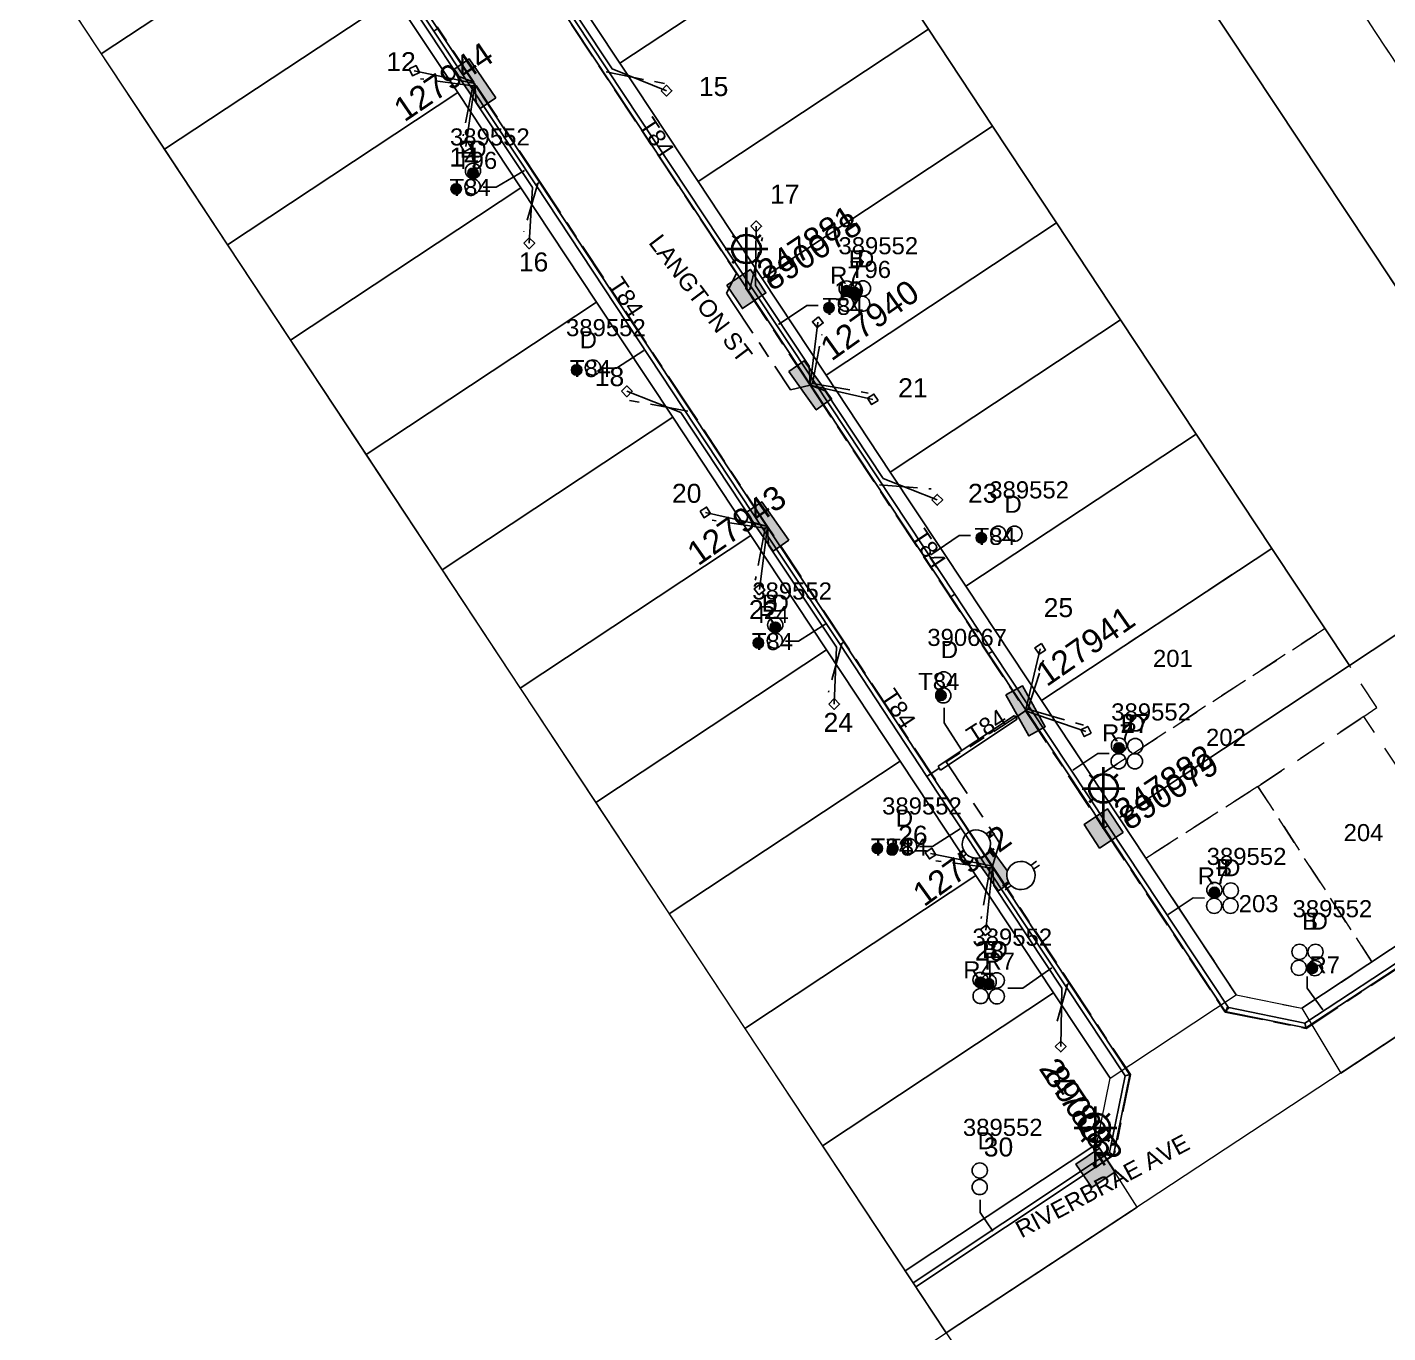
# Model space of a CAD drawing. Header units: metres. Extents: x 302064 to 304096, y 6268242 to 6271990.
# Drawn here: x 303493.3 to 303636.5, y 6271282.4 to 6271420 of the extents above; entities that cross this region are included whole.
import ezdxf
from ezdxf.enums import TextEntityAlignment as Align

# ---------------------------------------------------------------- set-up
doc = ezdxf.new("R2010")
doc.units = ezdxf.units.M
doc.linetypes.add('Cable Exist UG', pattern=[8.2, 4, -1.2, 1.8, -1.2])
doc.linetypes.add('Dash', pattern=[5, 3, -2])
doc.layers.get('0').update_dxf_attribs({"color": 6})
for name, color, linetype in [('_User Miscellaneous12', 7, 'Continuous'), ('_User_LV_Exist', 7, 'Continuous'), ('Duct_SP_EXT', 7, 'Continuous'), ('Equip_LV_EXT', 7, 'Continuous'), ('Equip_SP_SL_EXT', 7, 'Continuous'), ('Mains_LV_EXT', 5, 'Continuous'), ('Mains_LV_SL_EXT', 4, 'Continuous'), ('Services_SP_EXT', 7, 'Continuous'), ('SupportsUG_SP_LV_EXT', 7, 'Continuous'), ('SupportsUG_SP_LV_SL_EXT', 7, 'Continuous'), ('Trench_SP_EXT', 7, 'Continuous')]:
    doc.layers.add(name, color=color, linetype=linetype)
for name, color, linetype, lineweight in [('Cadastre Developer_SP_EXT', 9, 'Continuous', 5), ('Cadastre Land Parcels_SP_EXT', 7, 'Continuous', 5), ('Cadastre Roads_SP_EXT', 9, 'Continuous', 5)]:
    doc.layers.add(name, color=color, linetype=linetype, lineweight=lineweight)
doc.styles.add('COLUMN_LABEL', font='arial.ttf')
doc.styles.add('iecARIAL', font='arial.ttf', dxfattribs={"height": 2})
doc.styles.add('POLE_LABEL', font='arial.ttf')
doc.styles.get("Standard").update_dxf_attribs({"font": 'arial.ttf'})

# ---------------------------------------------------------------- blocks, each defined once
blk = doc.blocks.new('COLUMN_EXT')
blk.add_hatch(color=256).paths.add_polyline_path([(-1.49, 1.48), (-1.49, -1.49), (1.48, -1.49), (1.48, 1.48)])
blk.add_lwpolyline([(-1.49, -1.49), (1.48, -1.49), (1.48, 1.48), (-1.49, 1.48)], close=True)
for tag, height, style, flags, p in [('ASSET_NUM', 2.5, 'COLUMN_LABEL', 8, (2, 2)), ('STRUCTURE_PLANT_NUMBER', 0.2, 'POLE_LABEL', 9, (1.81, 0.03)), ('STREET_CODE', 0.2, 'COLUMN_LABEL', 9, (1.81, -0.2))]:
    blk.add_attdef(tag, text='', height=height, dxfattribs=dict(style=style, flags=flags)).set_placement(p, align=Align.MIDDLE_LEFT)
at = {"flags": 9}
for tag, p in [('COLUMN_TYPE', (1.81, -0.4)), ('OWNED_BY', (1.81, -0.6)), ('STATE', (1.81, -0.8)), ('USAGE', (1.81, -1)), ('LEGEND', (1.81, -1.2)), ('LOCATION', (1.81, -1.4)), ('STREETNAME', (1.81, -1.6)), ('SUBURB', (1.81, -1.8)), ('NOTES', (1.81, -2))]:
    blk.add_attdef(tag, text='', height=0.2, dxfattribs=at).set_placement(p, align=Align.MIDDLE_LEFT)
at = {"flags": 1}
blk.add_attdef('Z', (1.81, -2.35), '', height=0.2, dxfattribs=at)
blk = doc.blocks.new('PILLAR_EXT')
blk.add_hatch(color=256).paths.add_polyline_path([(-2.475, 0.99), (-2.475, -0.99), (2.475, -0.99), (2.475, 0.99)])
blk.add_lwpolyline([(-2.475, -0.99), (2.475, -0.99), (2.475, 0.99), (-2.475, 0.99)], close=True)
at = {"style": 'iecARIAL', "flags": 8}
blk.add_attdef('ASSET_NUM', (1.5, 3.5), '', height=2.5, dxfattribs=at)
for tag, p, flags in [('OWNED_BY', (0, -0.2), 9), ('STATE', (0, -0.4), 9), ('SUPPORT_TYPE', (0, -0.6), 9), ('USAGE', (0, -0.8), 9), ('LEGEND', (0, -1), 9), ('LOCATION', (0, -1.2), 9), ('NOTES', (0, -1.4), 9), ('PARENT', (0, -1.6), 9), ('STREETNAME', (0, -1.8), 9), ('SUBURB', (0, -2), 1)]:
    blk.add_attdef(tag, p, '', height=0.2, dxfattribs=dict(flags=flags))
blk = doc.blocks.new('DUCT_EXT')
blk.add_circle((0, 0.8), 0.8)
at = {"flags": 1}
blk.add_attdef('Z', (0, 0), '', height=0.2, dxfattribs=at)
at = {"flags": 9}
for tag, p in [('DUCT_CODE', (0, 0)), ('XSECT_TYPE', (0, -0.2)), ('STATE', (0, -0.6)), ('FB_REFERENCE', (0, -0.4)), ('NOTES', (0, -0.8))]:
    blk.add_attdef(tag, text='', height=0.2, dxfattribs=at).set_placement(p, align=Align.MIDDLE_LEFT)
blk = doc.blocks.new('SL_LANTERN_EXT')
at = {"lineweight": 40}
for p, q in [((0, 1.97), (0, 6.47)), ((-1.46, 5.68), (-1.06, 5.28)), ((1.46, 5.68), (1.06, 5.28)), ((-2.25, 4.22), (2.25, 4.22)), ((-1.46, 2.76), (-1.06, 3.16)), ((1.46, 2.76), (1.06, 3.16)), ((0, 0), (0, 2.72))]:
    blk.add_line(p, q, dxfattribs=at)
blk.add_circle((0, 4.22), 1.5, dxfattribs=at)
at = {"style": 'iecARIAL', "flags": 8}
blk.add_attdef('ASSET_NUM', (1.5, 1.5), '', height=2.5, dxfattribs=at)
for tag, p, height, flags in [('CONSTRUCTED_VOLTAGE', (0.98, -0.65), 0.2, 9), ('CONTROL_TYPE', (0.98, -0.85), 0.2, 9), ('LANTERN_PURPOSE', (0.98, -1.05), 0.2, 9), ('LANTERN_TYPE', (0.98, -1.25), 0.2, 9), ('NO_PHASES', (0.98, -1.45), 0.2, 9), ('LNUMBER', (2.18, -3.25), 2.5, 8), ('OPERATING_VOLTAGE', (0.98, -1.65), 0.2, 9), ('ORIENTATION', (0.98, -1.85), 0.2, 9), ('OWNED_BY', (0.98, -2.05), 0.2, 9), ('STATE', (0.98, -2.25), 0.2, 9), ('USAGE', (0.98, -2.45), 0.2, 9), ('CEXIST', (0.98, -2.65), 0.2, 9), ('CNEW', (0.98, -2.85), 0.2, 9), ('CNUMBER', (0.98, -3.05), 0.2, 9), ('CREMOVE', (0.98, -3.25), 0.2, 9), ('CREPLACE', (0.98, -3.45), 0.2, 9), ('LKINGHEIGHT', (0.98, -3.65), 0.2, 9), ('LBRACKET', (0.98, -3.85), 0.2, 9), ('LBRACKETVOCAB', (0.98, -4.05), 0.2, 9), ('LCATEGORY', (0.98, -4.25), 0.2, 9), ('LCHARGE1', (0.98, -4.45), 0.2, 9), ('LCHARGE1PERCENT', (0.98, -4.65), 0.2, 9), ('LCHARGE2', (0.98, -4.85), 0.2, 9), ('LCHARGE2PERCENT', (0.98, -5.05), 0.2, 9), ('LCHARGE3', (0.98, -5.25), 0.2, 9), ('LCHARGE3PERCENT', (0.98, -5.45), 0.2, 9), ('LEXIST', (0.98, -5.65), 0.2, 9), ('LLAMP', (0.98, -5.85), 0.2, 9), ('LLAMPVOCAB', (0.98, -6.05), 0.2, 9), ('LMAST', (0.98, -6.25), 0.2, 9), ('LMASTVOCAB', (0.98, -6.45), 0.2, 9), ('LNEW', (0.98, -6.65), 0.2, 9), ('LANTNUMBER', (0.98, -6.85), 0.2, 9), ('LOUTREACH', (0.98, -7.25), 0.2, 9), ('LOUTREACHVOCAB', (0.98, -7.45), 0.2, 9), ('LRATECODE', (0.98, -7.65), 0.2, 9), ('LREMOVE', (0.98, -7.85), 0.2, 9), ('LREPLACE', (0.98, -8.05), 0.2, 9), ('LTYPE', (0.98, -8.25), 0.2, 9), ('LTYPEVOCAB', (0.98, -8.45), 0.2, 9), ('LEGEND', (0.98, -8.65), 0.2, 9), ('STREETNAME', (0.98, -9.25), 0.2, 9), ('SUBURB', (0.98, -9.45), 0.2, 1), ('LOCATION', (0.98, -8.85), 0.2, 9), ('NOTES', (0.98, -9.05), 0.2, 9)]:
    blk.add_attdef(tag, p, '', height=height, dxfattribs=dict(flags=flags))
blk = doc.blocks.new('CCP_EXT')
at = {"flags": 9}
for tag, p in [('LEGEND', (0, -1.4)), ('STATE', (0, -1.8)), ('LIFE_SUPPORT', (0, -1.6)), ('NOTES', (0, -2))]:
    blk.add_attdef(tag, text='', height=0.2, dxfattribs=at).set_placement(p, align=Align.MIDDLE_LEFT)
blk.add_wipeout([(0, 0.57), (0.57, 0), (0, -0.57), (-0.57, 0)])
blk.add_lwpolyline([(-0.57, 0), (0, 0.57), (0.57, 0), (0, -0.57), (-0.57, 0)])
at = {"flags": 1}
blk.add_attdef('Z', (0, 0), '', height=0.2, dxfattribs=at)
at = {"flags": 9}
for tag, p in [('CCP_TYPE', (0, 0)), ('CONSTRUCTED_VOLTAGE', (0, -0.2)), ('OPERATING_VOLTAGE', (0, -0.6)), ('ORIENTATION', (0, -0.8)), ('OWNED_BY', (0, -1)), ('NO_PHASES', (0, -0.4)), ('USAGE', (0, -1.2))]:
    blk.add_attdef(tag, text='', height=0.2, dxfattribs=at).set_placement(p, align=Align.MIDDLE_LEFT)
blk = doc.blocks.new('LV_UG_LINKS_OPEN_EXT')
for p, q in [((-0.25, 1.47), (-0.25, 2.22)), ((0.25, 1.47), (0.25, 2.22)), ((-0.25, -1.47), (-0.25, -2.22)), ((0.25, -1.47), (0.25, -2.22))]:
    blk.add_line(p, q)
at = {"flags": 9}
for tag, p in [('ACTUAL_STATUS', (0, 0)), ('CONSTRUCTED_VOLTAGE', (0, -0.2)), ('OPERATING_VOLTAGE', (0, -0.6)), ('ORIENTATION', (0, -0.8)), ('STATE', (0, -1)), ('SWITCH_TYPE', (0, -1.2)), ('NO_PHASES', (0, -0.4)), ('USAGE', (0, -1.4)), ('NOTES', (0, -1.6))]:
    blk.add_attdef(tag, text='', height=0.2, dxfattribs=at).set_placement(p, align=Align.MIDDLE_LEFT)
at = {"flags": 1}
blk.add_attdef('Z', (0, 0), '', height=0.2, dxfattribs=at)
blk.add_wipeout([(-0.25, 1.47), (-0.43, 1.43), (-0.61, 1.36), (-0.77, 1.28), (-0.93, 1.17), (-1.07, 1.05), (-1.19, 0.9), (-1.29, 0.75), (-1.38, 0.58), (-1.44, 0.4), (-1.48, 0.22), (-1.49, 0.03), (-1.49, -0.16), (-1.45, -0.34), (-1.4, -0.52), (-1.32, -0.69), (-1.23, -0.85), (-1.11, -1), (-0.98, -1.13), (-0.83, -1.24), (-0.66, -1.34), (-0.49, -1.41), (-0.31, -1.46), (-0.13, -1.49), (0.06, -1.49), (0.25, -1.47), (0.43, -1.43), (0.61, -1.36), (0.77, -1.28), (0.93, -1.17), (1.07, -1.05), (1.19, -0.9), (1.29, -0.75), (1.38, -0.58), (1.44, -0.4), (1.48, -0.22), (1.49, -0.03), (1.49, 0.16), (1.45, 0.34), (1.4, 0.52), (1.32, 0.69), (1.23, 0.85), (1.11, 1), (0.98, 1.13), (0.83, 1.24), (0.66, 1.34), (0.49, 1.41), (0.31, 1.46), (0.13, 1.49), (-0.06, 1.49)])
blk.add_lwpolyline([(0, -1.49, 1), (0, 1.49, 1)], format="xyb", close=True)
blk = doc.blocks.new('CABLE_LARGE_EXT')
h = blk.add_hatch(color=256)
edge = h.paths.add_edge_path()
edge.add_arc((0, 0.55), 0.55, 0, 360)
blk.add_circle((0, 0.55), 0.55)
at = {"flags": 1}
blk.add_attdef('Z', (0, 0), '', height=0.2, dxfattribs=at)
at = {"flags": 9}
for tag, p in [('COND_CODE', (0, 0)), ('STATE', (0, -0.4)), ('XSECT_SIZE', (0, -0.6)), ('FB_REFERENCE', (0, -0.2)), ('NOTES', (0, -0.8))]:
    blk.add_attdef(tag, text='', height=0.2, dxfattribs=at).set_placement(p, align=Align.MIDDLE_LEFT)

msp = doc.modelspace()

# ---------------------------------------------------------------- linework, layer by layer
at = {"layer": '_User Miscellaneous12'}
for p, q in [((303536.0803, 6271419.5451), (303526.5013, 6271433.9751)), ((303536.4801, 6271419.8107), (303526.9014, 6271434.2403)), ((303536.0803, 6271419.5451), (303536.2802, 6271419.6779)), ((303539.9829, 6271413.6686), (303536.0803, 6271419.5451)), ((303536.4801, 6271419.8107), (303536.2802, 6271419.6779)), ((303540.3827, 6271413.9342), (303536.4801, 6271419.8107)), ((303540.3827, 6271413.9342), (303540.1828, 6271413.8014)), ((303540.3828, 6271413.934), (303540.1828, 6271413.8014)), ((303539.9828, 6271413.6688), (303540.1828, 6271413.8014)), ((303539.9829, 6271413.6686), (303540.1828, 6271413.8014)), ((303546.8192, 6271403.3592), (303547.0193, 6271403.4916)), ((303547.2195, 6271403.6241), (303547.0193, 6271403.4916)), ((303569.1678, 6271392.2454), (303569.368, 6271392.3779)), ((303569.1678, 6271392.2454), (303569.368, 6271392.3779)), ((303569.5682, 6271392.5103), (303569.368, 6271392.3779)), ((303569.5682, 6271392.5103), (303569.368, 6271392.3779)), ((303575.7466, 6271382.3022), (303575.9468, 6271382.4346)), ((303575.7466, 6271382.3022), (303575.9468, 6271382.4346)), ((303576.1469, 6271382.5671), (303575.9468, 6271382.4346)), ((303576.1469, 6271382.5671), (303575.9468, 6271382.4346)), ((303570.7641, 6271367.0736), (303570.9644, 6271367.2058)), ((303570.7647, 6271367.0727), (303570.9644, 6271367.2058)), ((303571.1642, 6271367.3388), (303570.9644, 6271367.2058)), ((303571.1647, 6271367.338), (303570.9644, 6271367.2058)), ((303590.5245, 6271359.9695), (303590.7247, 6271360.1018)), ((303594.4987, 6271353.9538), (303590.5245, 6271359.9695)), ((303590.9249, 6271360.2342), (303590.7247, 6271360.1018)), ((303594.8992, 6271354.2183), (303590.9249, 6271360.2342)), ((303579.2534, 6271355.1932), (303579.0533, 6271355.0607)), ((303578.8532, 6271354.9282), (303579.0533, 6271355.0607)), ((303594.4987, 6271353.9538), (303594.6989, 6271354.086)), ((303598.4388, 6271347.9896), (303594.4987, 6271353.9538)), ((303594.8992, 6271354.2183), (303594.6989, 6271354.086)), ((303598.4388, 6271347.9896), (303598.639, 6271348.1219)), ((303598.4389, 6271347.9894), (303598.639, 6271348.1219)), ((303598.8391, 6271348.2543), (303598.639, 6271348.1219)), ((303598.8393, 6271348.2542), (303598.639, 6271348.1219)), ((303597.2294, 6271347.4627), (303589.1709, 6271342.1108)), ((303597.495, 6271347.0628), (303589.4364, 6271341.7109)), ((303597.2294, 6271347.4627), (303597.3622, 6271347.2627)), ((303597.495, 6271347.0628), (303597.3622, 6271347.2627)), ((303587.998, 6271341.0352), (303588.1985, 6271341.1672)), ((303587.9983, 6271341.0348), (303588.1985, 6271341.1672)), ((303588.3987, 6271341.2995), (303588.1985, 6271341.1672)), ((303588.399, 6271341.2991), (303588.1985, 6271341.1672)), ((303589.1709, 6271342.1108), (303589.3036, 6271341.9108)), ((303589.4364, 6271341.7109), (303589.3036, 6271341.9108)), ((303606.6452, 6271335.5914), (303606.8453, 6271335.7238)), ((303606.6452, 6271335.5914), (303606.8453, 6271335.7238)), ((303619.3807, 6271316.3536), (303606.6452, 6271335.5914)), ((303607.0455, 6271335.8563), (303606.8453, 6271335.7238)), ((303607.0455, 6271335.8563), (303606.8453, 6271335.7238)), ((303619.781, 6271316.6185), (303607.0455, 6271335.8563)), ((303648.325, 6271328.5861), (303627.8035, 6271315.0669)), ((303648.589, 6271328.1853), (303627.9022, 6271314.5572)), ((303602.5874, 6271318.9904), (303602.7875, 6271319.1229)), ((303602.9876, 6271319.2554), (303602.7875, 6271319.1229)), ((303619.3807, 6271316.3536), (303619.5808, 6271316.4861)), ((303619.5332, 6271316.2508), (303619.5808, 6271316.4861)), ((303619.6284, 6271316.7213), (303619.5808, 6271316.4861)), ((303619.781, 6271316.6185), (303619.5808, 6271316.4861)), ((303627.8035, 6271315.0669), (303619.6284, 6271316.7213)), ((303627.9022, 6271314.5572), (303619.5332, 6271316.2508)), ((303627.8035, 6271315.0669), (303627.8529, 6271314.8121)), ((303627.9022, 6271314.5572), (303627.8529, 6271314.8121)), ((303607.2141, 6271301.4328), (303608.8632, 6271309.5123)), ((303607.6448, 6271301.1429), (303609.3733, 6271309.6113)), ((303608.8632, 6271309.5123), (303609.1182, 6271309.5618)), ((303609.3733, 6271309.6113), (303609.1182, 6271309.5618)), ((303605.4415, 6271300.2531), (303607.2141, 6271301.4328)), ((303605.7075, 6271299.8535), (303607.6448, 6271301.1429)), ((303607.2141, 6271301.4328), (303607.4294, 6271301.2878)), ((303607.6448, 6271301.1429), (303607.4294, 6271301.2878)), ((303586.5623, 6271287.6868), (303605.4415, 6271300.2531)), ((303586.8282, 6271287.2872), (303605.7075, 6271299.8535)), ((303605.4415, 6271300.2531), (303605.5745, 6271300.0533)), ((303605.4415, 6271300.2531), (303605.5745, 6271300.0533)), ((303605.7075, 6271299.8535), (303605.5745, 6271300.0533)), ((303605.7075, 6271299.8535), (303605.5745, 6271300.0533)), ((303586.5623, 6271287.6868), (303586.6952, 6271287.487)), ((303586.8282, 6271287.2872), (303586.6952, 6271287.487))]:
    msp.add_line(p, q, dxfattribs=at)
at = {"layer": 'Cadastre Developer_SP_EXT', "linetype": 'Dash'}
for points in [[(303666.8494, 6271433.1486), (303661.9055, 6271440.6691), (303633.528, 6271422.0143), (303638.4719, 6271414.4938), (303666.8494, 6271433.1486)], [(303622.8437, 6271339.9845), (303634.845, 6271321.5075), (303646.1754, 6271329.0086), (303634.0082, 6271347.3484), (303622.8437, 6271339.9845)], [(303611.0561, 6271332.4233), (303620.5749, 6271318.0327), (303627.4725, 6271316.6267), (303634.845, 6271321.5075), (303622.8437, 6271339.9845), (303611.0561, 6271332.4233)]]:
    msp.add_lwpolyline(points, close=True, dxfattribs=at)
at = {"layer": 'Cadastre Land Parcels_SP_EXT', "linetype": 'Continuous'}
msp.add_lwpolyline([(303654.8675, 6271511.5959), (303597.8397, 6271473.7268), (303565.6504, 6271522.2075), (303567.0587, 6271529.1882), (303553.0422, 6271519.8792), (303654.2706, 6271367.1419)], dxfattribs=at)
for points in [[(303654.2706, 6271367.1419), (303553.0422, 6271519.8792), (303531.4273, 6271505.519), (303540.1553, 6271492.3136), (303556.6342, 6271467.4005), (303564.3845, 6271455.6827), (303571.9504, 6271444.2426), (303579.9161, 6271432.2), (303588.1547, 6271419.7434), (303594.9009, 6271409.5456), (303601.6463, 6271399.3467), (303608.3918, 6271389.1488), (303616.3573, 6271377.1063), (303624.3221, 6271365.0637), (303632.4901, 6271352.7159), (303654.2706, 6271367.1419)], [(303590.013, 6271282.435), (303469.781, 6271464.564), (303385.031, 6271408.289), (303505.398, 6271226.715), (303590.013, 6271282.435)], [(303579.9161, 6271432.2), (303571.9504, 6271444.2426), (303547.7027, 6271428.2024), (303555.6676, 6271416.1608), (303579.9161, 6271432.2)], [(303525.3053, 6271433.1849), (303518.6584, 6271443.2336), (303494.4353, 6271427.2176), (303501.0749, 6271417.1609), (303525.3053, 6271433.1849)], [(303531.9522, 6271423.1352), (303525.3053, 6271433.1849), (303501.0749, 6271417.1609), (303507.7135, 6271407.1041), (303531.9522, 6271423.1352)], [(303588.1547, 6271419.7434), (303579.9161, 6271432.2), (303555.6676, 6271416.1608), (303563.907, 6271403.7033), (303588.1547, 6271419.7434)], [(303538.5989, 6271413.0866), (303531.9522, 6271423.1352), (303507.7135, 6271407.1041), (303514.3531, 6271397.0464), (303538.5989, 6271413.0866)], [(303594.9009, 6271409.5456), (303588.1547, 6271419.7434), (303563.907, 6271403.7033), (303570.6533, 6271393.5044), (303594.9009, 6271409.5456)], [(303545.2458, 6271403.0379), (303538.5989, 6271413.0866), (303514.3531, 6271397.0464), (303520.9918, 6271386.9906), (303545.2458, 6271403.0379)], [(303601.6463, 6271399.3467), (303594.9009, 6271409.5456), (303570.6533, 6271393.5044), (303577.3988, 6271383.3077), (303601.6463, 6271399.3467)], [(303553.2114, 6271390.9964), (303545.2458, 6271403.0379), (303520.9918, 6271386.9906), (303528.9468, 6271374.9399), (303553.2114, 6271390.9964)], [(303608.3918, 6271389.1488), (303601.6463, 6271399.3467), (303577.3988, 6271383.3077), (303584.1442, 6271373.1088), (303608.3918, 6271389.1488)], [(303561.232, 6271378.8704), (303553.2114, 6271390.9964), (303528.9468, 6271374.9399), (303536.9576, 6271362.8048), (303561.232, 6271378.8704)], [(303616.3573, 6271377.1063), (303608.3918, 6271389.1488), (303584.1442, 6271373.1088), (303592.109, 6271361.0672), (303616.3573, 6271377.1063)], [(303569.4714, 6271366.4128), (303561.232, 6271378.8704), (303536.9576, 6271362.8048), (303545.1872, 6271350.338), (303569.4714, 6271366.4128)], [(303624.3221, 6271365.0637), (303616.3573, 6271377.1063), (303592.109, 6271361.0672), (303600.0745, 6271349.0257), (303624.3221, 6271365.0637)], [(303669.3675, 6271344.3623), (303654.2706, 6271367.1419), (303632.4901, 6271352.7159), (303608.2426, 6271336.677), (303620.5749, 6271318.0327), (303627.4725, 6271316.6267), (303669.3675, 6271344.3623)], [(303577.437, 6271354.3703), (303569.4714, 6271366.4128), (303545.1872, 6271350.338), (303553.1423, 6271338.2873), (303577.437, 6271354.3703)], [(303632.4901, 6271352.7159), (303624.3221, 6271365.0637), (303600.0745, 6271349.0257), (303608.2426, 6271336.677), (303632.4901, 6271352.7159)], [(303585.1821, 6271342.6614), (303577.437, 6271354.3703), (303553.1423, 6271338.2873), (303560.8783, 6271326.5693), (303585.1821, 6271342.6614)], [(303593.1572, 6271330.6021), (303585.1821, 6271342.6614), (303560.8783, 6271326.5693), (303568.8437, 6271314.5029), (303593.1572, 6271330.6021)], [(303796.018, 6271153.269), (303673.83, 6271337.629), (303590.013, 6271282.435), (303711.962, 6271097.704), (303796.018, 6271153.269)], [(303601.3252, 6271318.2524), (303593.1572, 6271330.6021), (303568.8437, 6271314.5029), (303577.002, 6271302.1441), (303601.3252, 6271318.2524)], [(303605.8796, 6271302.3447), (303607.2847, 6271309.2418), (303601.3252, 6271318.2524), (303577.002, 6271302.1441), (303585.6974, 6271288.9719), (303605.8796, 6271302.3447)]]:
    msp.add_lwpolyline(points, close=True, dxfattribs=at)
at = {"layer": 'Cadastre Roads_SP_EXT', "linetype": 'Continuous'}
for points in [[(303673.83, 6271337.6293), (303669.3674, 6271344.3624), (303627.4725, 6271316.6267), (303631.5645, 6271309.7976), (303673.83, 6271337.6293)], [(303610.1255, 6271295.6789), (303605.8796, 6271302.3447), (303585.6975, 6271288.9718), (303590.013, 6271282.4348), (303610.1255, 6271295.6789)]]:
    msp.add_lwpolyline(points, close=True, dxfattribs=at)
at = {"layer": 'Duct_SP_EXT'}
for p, q in [((303536.0803, 6271419.5451), (303526.5013, 6271433.9751)), ((303536.4801, 6271419.8107), (303526.9014, 6271434.2403)), ((303536.0803, 6271419.5451), (303536.2802, 6271419.6779)), ((303539.9829, 6271413.6686), (303536.0803, 6271419.5451)), ((303536.4801, 6271419.8107), (303536.2802, 6271419.6779)), ((303540.3827, 6271413.9342), (303536.4801, 6271419.8107)), ((303540.3827, 6271413.9342), (303540.1828, 6271413.8014)), ((303540.3828, 6271413.934), (303540.1828, 6271413.8014)), ((303539.9828, 6271413.6688), (303540.1828, 6271413.8014)), ((303539.9829, 6271413.6686), (303540.1828, 6271413.8014)), ((303546.8192, 6271403.3592), (303547.0193, 6271403.4916)), ((303547.2195, 6271403.6241), (303547.0193, 6271403.4916)), ((303569.1678, 6271392.2454), (303569.368, 6271392.3779)), ((303569.1678, 6271392.2454), (303569.368, 6271392.3779)), ((303569.5682, 6271392.5103), (303569.368, 6271392.3779)), ((303569.5682, 6271392.5103), (303569.368, 6271392.3779)), ((303575.7466, 6271382.3022), (303575.9468, 6271382.4346)), ((303575.7466, 6271382.3022), (303575.9468, 6271382.4346)), ((303576.1469, 6271382.5671), (303575.9468, 6271382.4346)), ((303576.1469, 6271382.5671), (303575.9468, 6271382.4346)), ((303570.7641, 6271367.0736), (303570.9644, 6271367.2058)), ((303570.7647, 6271367.0727), (303570.9644, 6271367.2058)), ((303571.1642, 6271367.3388), (303570.9644, 6271367.2058)), ((303571.1647, 6271367.338), (303570.9644, 6271367.2058)), ((303590.5245, 6271359.9695), (303590.7247, 6271360.1018)), ((303594.4987, 6271353.9538), (303590.5245, 6271359.9695)), ((303590.9249, 6271360.2342), (303590.7247, 6271360.1018)), ((303594.8992, 6271354.2183), (303590.9249, 6271360.2342)), ((303579.2534, 6271355.1932), (303579.0533, 6271355.0607)), ((303578.8532, 6271354.9282), (303579.0533, 6271355.0607)), ((303594.4987, 6271353.9538), (303594.6989, 6271354.086)), ((303598.4388, 6271347.9896), (303594.4987, 6271353.9538)), ((303594.8992, 6271354.2183), (303594.6989, 6271354.086)), ((303598.4388, 6271347.9896), (303598.639, 6271348.1219)), ((303598.4389, 6271347.9894), (303598.639, 6271348.1219)), ((303598.8391, 6271348.2543), (303598.639, 6271348.1219)), ((303598.8393, 6271348.2542), (303598.639, 6271348.1219)), ((303597.2294, 6271347.4627), (303589.1709, 6271342.1108)), ((303597.495, 6271347.0628), (303589.4364, 6271341.7109)), ((303597.2294, 6271347.4627), (303597.3622, 6271347.2627)), ((303597.495, 6271347.0628), (303597.3622, 6271347.2627)), ((303587.998, 6271341.0352), (303588.1985, 6271341.1672)), ((303587.9983, 6271341.0348), (303588.1985, 6271341.1672)), ((303588.3987, 6271341.2995), (303588.1985, 6271341.1672)), ((303588.399, 6271341.2991), (303588.1985, 6271341.1672)), ((303589.1709, 6271342.1108), (303589.3036, 6271341.9108)), ((303589.4364, 6271341.7109), (303589.3036, 6271341.9108)), ((303606.6452, 6271335.5914), (303606.8453, 6271335.7238)), ((303606.6452, 6271335.5914), (303606.8453, 6271335.7238)), ((303619.3807, 6271316.3536), (303606.6452, 6271335.5914)), ((303607.0455, 6271335.8563), (303606.8453, 6271335.7238)), ((303607.0455, 6271335.8563), (303606.8453, 6271335.7238)), ((303619.781, 6271316.6185), (303607.0455, 6271335.8563)), ((303648.325, 6271328.5861), (303627.8035, 6271315.0669)), ((303648.589, 6271328.1853), (303627.9022, 6271314.5572)), ((303602.5874, 6271318.9904), (303602.7875, 6271319.1229)), ((303602.9876, 6271319.2554), (303602.7875, 6271319.1229)), ((303619.3807, 6271316.3536), (303619.5808, 6271316.4861)), ((303619.5332, 6271316.2508), (303619.5808, 6271316.4861)), ((303619.6284, 6271316.7213), (303619.5808, 6271316.4861)), ((303619.781, 6271316.6185), (303619.5808, 6271316.4861)), ((303627.8035, 6271315.0669), (303619.6284, 6271316.7213)), ((303627.9022, 6271314.5572), (303619.5332, 6271316.2508)), ((303627.8035, 6271315.0669), (303627.8529, 6271314.8121)), ((303627.9022, 6271314.5572), (303627.8529, 6271314.8121)), ((303607.2141, 6271301.4328), (303608.8632, 6271309.5123)), ((303607.6448, 6271301.1429), (303609.3733, 6271309.6113)), ((303608.8632, 6271309.5123), (303609.1182, 6271309.5618)), ((303609.3733, 6271309.6113), (303609.1182, 6271309.5618)), ((303605.4415, 6271300.2531), (303607.2141, 6271301.4328)), ((303605.7075, 6271299.8535), (303607.6448, 6271301.1429)), ((303607.2141, 6271301.4328), (303607.4294, 6271301.2878)), ((303607.6448, 6271301.1429), (303607.4294, 6271301.2878)), ((303586.5623, 6271287.6868), (303605.4415, 6271300.2531)), ((303586.8282, 6271287.2872), (303605.7075, 6271299.8535)), ((303605.4415, 6271300.2531), (303605.5745, 6271300.0533)), ((303605.4415, 6271300.2531), (303605.5745, 6271300.0533)), ((303605.7075, 6271299.8535), (303605.5745, 6271300.0533)), ((303605.7075, 6271299.8535), (303605.5745, 6271300.0533)), ((303586.5623, 6271287.6868), (303586.6952, 6271287.487)), ((303586.8282, 6271287.2872), (303586.6952, 6271287.487))]:
    msp.add_line(p, q, dxfattribs=at)
for points in [[(303541.2706, 6271403.1176), (303542.644, 6271403.1152), (303545.6182, 6271404.8623)], [(303576.5389, 6271390.6433), (303575.3472, 6271390.6439), (303572.3746, 6271388.6348)], [(303553.9379, 6271384.0502), (303555.3038, 6271384.0559), (303558.1915, 6271385.9194)], [(303592.5778, 6271366.4117), (303591.3892, 6271366.4088), (303588.4227, 6271364.3909)], [(303573.0935, 6271355.2879), (303574.4649, 6271355.2879), (303577.3731, 6271357.1307)], [(303589.8078, 6271348.2678), (303589.7992, 6271346.6824), (303591.638, 6271343.8392)], [(303607.1823, 6271343.4528), (303605.9889, 6271343.4537), (303603.3718, 6271341.7115)], [(303587.2316, 6271333.6516), (303588.6001, 6271333.6566), (303591.4938, 6271335.5143)], [(303617.2347, 6271328.2317), (303616.0347, 6271328.236), (303613.4073, 6271326.4987)], [(303596.5111, 6271318.7424), (303598.0997, 6271318.7461), (303601.1484, 6271320.8877)], [(303628.0295, 6271319.9623), (303628.0295, 6271318.7444), (303629.6922, 6271316.4512)], [(303593.6021, 6271296.4542), (303593.6036, 6271295.1211), (303594.9256, 6271293.1379)]]:
    msp.add_lwpolyline(points, dxfattribs=at)
at = {"layer": 'Mains_LV_SL_EXT', "linetype": 'Cable Exist UG'}
msp.add_lwpolyline([(303606.5934, 6271335.5587), (303619.3954, 6271316.2185), (303627.9126, 6271314.4934), (303648.5328, 6271328.0769)], dxfattribs=at)
at = {"layer": 'Trench_SP_EXT', "linetype": 'Cable Exist UG'}
for points in [[(303597.3623, 6271347.2628), (303598.639, 6271348.1219)], [(303589.3037, 6271341.9108), (303588.1985, 6271341.1671)], [(303602.7875, 6271319.1229), (303601.5126, 6271314.5644)]]:
    msp.add_lwpolyline(points, dxfattribs=at)

# ---------------------------------------------------------------- block references
at = {"layer": 'Duct_SP_EXT'}
for name, p in [('DUCT_EXT', (303540.2066, 6271404.0286)), ('DUCT_EXT', (303540.1606, 6271402.3866)), ('CABLE_LARGE_EXT', (303540.2066, 6271404.0286)), ('CABLE_LARGE_EXT', (303538.435, 6271402.3781)), ('CABLE_LARGE_EXT', (303579.5455, 6271391.6452)), ('DUCT_EXT', (303580.405, 6271391.4397)), ('CABLE_LARGE_EXT', (303580.405, 6271391.4397)), ('DUCT_EXT', (303581.2652, 6271391.6471)), ('DUCT_EXT', (303579.4752, 6271390.039)), ('DUCT_EXT', (303581.1872, 6271390.0365)), ('CABLE_LARGE_EXT', (303551.1124, 6271383.3041)), ('DUCT_EXT', (303552.8319, 6271383.3166)), ('CABLE_LARGE_EXT', (303593.7241, 6271365.6241)), ('DUCT_EXT', (303595.5126, 6271365.8125)), ('DUCT_EXT', (303597.2238, 6271365.8114)), ('DUCT_EXT', (303572.0305, 6271356.1974)), ('CABLE_LARGE_EXT', (303572.0306, 6271356.1975)), ('CABLE_LARGE_EXT', (303570.2605, 6271354.5472)), ('DUCT_EXT', (303571.9848, 6271354.5559)), ('DUCT_EXT', (303609.9342, 6271343.4454)), ('CABLE_LARGE_EXT', (303608.2165, 6271343.4959)), ('DUCT_EXT', (303608.1842, 6271341.8362)), ('DUCT_EXT', (303609.8962, 6271341.8352)), ('CABLE_LARGE_EXT', (303582.7875, 6271332.9102)), ('CABLE_LARGE_EXT', (303584.4064, 6271332.9015)), ('DUCT_EXT', (303586.1258, 6271332.9132)), ('CABLE_LARGE_EXT', (303618.2689, 6271328.2741)), ('DUCT_EXT', (303619.9945, 6271328.2211)), ('DUCT_EXT', (303618.2438, 6271326.6111)), ('DUCT_EXT', (303619.9578, 6271326.6091)), ('CABLE_LARGE_EXT', (303593.635, 6271318.8032)), ('DUCT_EXT', (303594.5073, 6271318.6043)), ('CABLE_LARGE_EXT', (303594.5073, 6271318.6357)), ('DUCT_EXT', (303595.3525, 6271318.7544)), ('DUCT_EXT', (303593.6542, 6271317.108)), ('DUCT_EXT', (303595.3504, 6271317.0752))]:
    msp.add_blockref(name, p, dxfattribs=at)
for name, p, rotation in [('DUCT_EXT', (303579.5455, 6271391.6452), 359.9225125474493), ('DUCT_EXT', (303588.9676, 6271351.2685), 269.9495189925875), ('DUCT_EXT', (303588.9263, 6271349.5778), 269.9495189925875), ('CABLE_LARGE_EXT', (303588.9263, 6271349.5778), 269.9999999999998), ('DUCT_EXT', (303608.2164, 6271343.4959), 359.9225125474493), ('DUCT_EXT', (303618.2689, 6271328.2741), 359.9225125474493), ('DUCT_EXT', (303626.4267, 6271322.5837), 269.0534407677952), ('DUCT_EXT', (303628.1155, 6271322.5739), 268.9759533157397), ('DUCT_EXT', (303626.3626, 6271320.8878), 269.0534407677952), ('DUCT_EXT', (303628.0347, 6271320.8583), 269.0534407677952), ('CABLE_LARGE_EXT', (303628.0348, 6271320.8583), 269.0534407677952), ('DUCT_EXT', (303593.635, 6271318.8031), 359.9225125474493), ('DUCT_EXT', (303592.7606, 6271299.5253), 270.5708734864772), ('DUCT_EXT', (303592.7544, 6271297.7801), 270.5708734864772)]:
    msp.add_blockref(name, p, dxfattribs=dict(at, rotation=rotation))
at = {"layer": 'Equip_SP_SL_EXT'}
ref = msp.add_blockref('SL_LANTERN_EXT', (303568.9999, 6271392.3827), dxfattribs=at)
ref.add_attrib('ASSET_NUM', '247881', dxfattribs={"layer": '0', "height": 2.5, "rotation": 33.620894, "style": 'iecARIAL'}).set_placement((303570.4999, 6271393.8827), align=Align.MIDDLE_LEFT)
ref = msp.add_blockref('SL_LANTERN_EXT', (303606.5933, 6271335.5587), dxfattribs=at)
ref.add_attrib('ASSET_NUM', '247882', dxfattribs={"layer": '0', "height": 2.5, "rotation": 33.628808, "style": 'iecARIAL'}).set_placement((303608.0933, 6271337.0587), align=Align.MIDDLE_LEFT)
ref = msp.add_blockref('SL_LANTERN_EXT', (303605.7537, 6271299.8147), dxfattribs=at)
ref.add_attrib('ASSET_NUM', '247885', dxfattribs={"layer": '0', "height": 2.5, "rotation": 303.94851, "style": 'iecARIAL'}).set_placement((303607.2537, 6271301.3147), align=Align.MIDDLE_RIGHT)
at = {"layer": 'SupportsUG_SP_LV_EXT'}
ref = msp.add_blockref('PILLAR_EXT', (303540.3994, 6271414.0174), dxfattribs=dict(at, rotation=124.336761824905))
ref.add_attrib('ASSET_NUM', '127944', dxfattribs={"layer": '0', "height": 2.5, "rotation": 34.336762, "style": 'iecARIAL'}).set_placement((303541.8994, 6271417.5174), align=Align.MIDDLE_RIGHT)
ref = msp.add_blockref('PILLAR_EXT', (303575.7158, 6271382.2398), dxfattribs=dict(at, rotation=305.5026768526401))
ref.add_attrib('ASSET_NUM', '127940', dxfattribs={"layer": '0', "height": 2.5, "rotation": 35.502677, "style": 'iecARIAL'}).set_placement((303577.2158, 6271385.7398), align=Align.MIDDLE_LEFT)
ref = msp.add_blockref('PILLAR_EXT', (303571.2151, 6271367.3724), dxfattribs=dict(at, rotation=125.0958171985454))
ref.add_attrib('ASSET_NUM', '127943', dxfattribs={"layer": '0', "height": 2.5, "rotation": 35.095817, "style": 'iecARIAL'}).set_placement((303572.7151, 6271370.8724), align=Align.MIDDLE_RIGHT)
ref = msp.add_blockref('PILLAR_EXT', (303598.3938, 6271347.9477), dxfattribs=dict(at, rotation=299.0985999475552))
ref.add_attrib('ASSET_NUM', '127941', dxfattribs={"layer": '0', "height": 2.5, "rotation": 34.958572, "style": 'iecARIAL'}).set_placement((303599.8938, 6271351.4477), align=Align.MIDDLE_LEFT)
ref = msp.add_blockref('PILLAR_EXT', (303594.8984, 6271331.5771), dxfattribs=dict(at, rotation=125.853252444818))
ref.add_attrib('ASSET_NUM', '127942', dxfattribs={"layer": '0', "height": 2.5, "rotation": 35.853253, "style": 'iecARIAL'}).set_placement((303596.3984, 6271335.0771), align=Align.MIDDLE_RIGHT)
at = {"layer": 'SupportsUG_SP_LV_SL_EXT'}
ref = msp.add_blockref('COLUMN_EXT', (303568.9999, 6271392.3827), dxfattribs=dict(at, rotation=303.6208937710096))
ref.add_attrib('ASSET_NUM', '890078', dxfattribs={"layer": '0', "height": 2.5, "rotation": 33.620894, "style": 'COLUMN_LABEL'}).set_placement((303570.9999, 6271393.1327), align=Align.MIDDLE_LEFT)
ref = msp.add_blockref('COLUMN_EXT', (303606.5933, 6271335.5587), dxfattribs=dict(at, rotation=123.6288080026866))
ref.add_attrib('ASSET_NUM', '890079', dxfattribs={"layer": '0', "height": 2.5, "rotation": 33.628808, "style": 'COLUMN_LABEL'}).set_placement((303608.5933, 6271336.3087), align=Align.MIDDLE_LEFT)
ref = msp.add_blockref('COLUMN_EXT', (303605.7537, 6271299.8147), dxfattribs=dict(at, rotation=33.94851037025895))
ref.add_attrib('ASSET_NUM', '890082', dxfattribs={"layer": '0', "height": 2.5, "rotation": 303.94851, "style": 'COLUMN_LABEL'}).set_placement((303607.7537, 6271300.5647), align=Align.MIDDLE_RIGHT)

# ---------------------------------------------------------------- texts
at = {"layer": 'Cadastre Developer_SP_EXT'}
for s, p in [('201', (303611.798, 6271352.5743)), ('202', (303617.3802, 6271344.2603)), ('204', (303631.8703, 6271334.2241)), ('203', (303620.8246, 6271326.7415))]:
    msp.add_text(s, height=1.8, dxfattribs=at).set_placement(p)
at = {"layer": 'Cadastre Land Parcels_SP_EXT'}
for s, p in [('12', (303531.0775, 6271415.3341)), ('15', (303563.9854, 6271412.7094)), ('14', (303537.7243, 6271405.2844)), ('17', (303571.4783, 6271401.3812)), ('16', (303545.031, 6271394.2393)), ('19', (303578.2241, 6271391.1834)), ('18', (303553.0241, 6271382.1551)), ('21', (303584.9695, 6271380.9856)), ('20', (303561.1541, 6271369.8633)), ('23', (303592.3246, 6271369.8653)), ('22', (303569.2567, 6271357.6128)), ('25', (303600.2902, 6271357.8238)), ('24', (303577.1123, 6271345.737)), ('27', (303608.357, 6271345.6281)), ('26', (303584.9724, 6271333.8525)), ('28', (303593.0441, 6271321.6479)), ('30', (303593.9817, 6271301.0087))]:
    msp.add_text(s, height=2, dxfattribs=at).set_placement(p)
at = {"layer": 'Cadastre Roads_SP_EXT'}
msp.add_text('RIVERBRAE AVE', height=1.8, rotation=27.906151, dxfattribs=at).set_placement((303597.9418, 6271292.3703))
at = {"layer": 'Duct_SP_EXT'}
for s, p in [('389552', (303537.7887, 6271407.5044)), ('B', (303538.7921, 6271406.2293)), ('D', (303539.8283, 6271406.2234)), ('T84', (303537.7334, 6271402.1838)), ('389552', (303578.6834, 6271396.0458)), ('T96', (303579.8871, 6271393.5477)), ('B', (303579.7581, 6271394.6729)), ('D', (303580.6427, 6271394.6811)), ('R7', (303577.8045, 6271392.9426)), ('389552', (303550.0035, 6271387.4168)), ('D', (303551.4441, 6271386.1395)), ('T84', (303550.4102, 6271383.1112)), ('389552', (303594.5655, 6271370.3293)), ('D', (303596.1702, 6271368.8107)), ('T84', (303593.0208, 6271365.4285)), ('389552', (303569.6132, 6271359.6769)), ('B', (303570.6162, 6271358.3988)), ('D', (303571.6513, 6271358.3938)), ('R4', (303570.2459, 6271357.2063)), ('390667', (303588.0413, 6271354.787)), ('T84', (303569.5608, 6271354.3519)), ('D', (303589.4624, 6271353.5007)), ('T84', (303587.0782, 6271350.1453)), ('389552', (303607.4046, 6271346.9389)), ('R7', (303606.4397, 6271344.7303)), ('B', (303608.4007, 6271345.7554)), ('D', (303609.1386, 6271345.7398)), ('389552', (303583.2827, 6271337.0335)), ('D', (303584.7299, 6271335.7482)), ('T84', (303582.0883, 6271332.7122)), ('389552', (303617.4567, 6271331.7187)), ('B', (303618.4565, 6271330.5383)), ('D', (303619.1921, 6271330.5222)), ('R7', (303616.5141, 6271329.6616)), ('389552', (303626.4942, 6271326.2067)), ('B', (303627.5098, 6271324.8976)), ('D', (303628.4068, 6271324.9034)), ('389552', (303592.7916, 6271323.2129)), ('B', (303593.8077, 6271321.9062)), ('D', (303594.7049, 6271321.9088)), ('R7', (303594.0619, 6271320.694)), ('R4', (303591.8292, 6271319.7682)), ('R7', (303628.2787, 6271320.2882)), ('389552', (303591.7899, 6271303.1758)), ('D', (303593.3369, 6271301.7672))]:
    msp.add_text(s, height=1.8, dxfattribs=at).set_placement(p)
at = {"layer": 'Mains_LV_EXT'}
for rotation, p in [(303.648603, (303557.6038, 6271409.6723)), (303.548434, (303554.3817, 6271392.8602)), (303.596873, (303586.2442, 6271366.3386)), (303.521288, (303583.061, 6271349.5017)), (32.691401, (303592.9177, 6271344.3981))]:
    msp.add_text('T84', height=1.8, rotation=rotation, dxfattribs=at).set_placement(p)

# ---------------------------------------------------------------- next in the draw order: block references
at = {"layer": 'Services_SP_EXT'}
for p, rotation in [((303534.0206, 6271415.3789), 340.3671103651057), ((303539.4542, 6271407.3966), 76.36711021055244), ((303576.5163, 6271388.8805), 263.5026767919614), ((303582.2923, 6271380.7598), 167.5026768308101), ((303564.6705, 6271368.8508), 347.0958169153354), ((303570.3662, 6271360.7298), 83.09581713629652), ((303599.9314, 6271354.4771), 257.0985997966254), ((303604.7438, 6271345.7712), 161.0986000732629), ((303588.3829, 6271332.9134), 347.8532526819486), ((303594.1961, 6271324.8481), 83.85325260060472)]:
    msp.add_blockref('CCP_EXT', p, dxfattribs=dict(at, rotation=rotation))
for p in [(303560.5866, 6271413.2721), (303570.0172, 6271398.996), (303546.1376, 6271397.198), (303556.3993, 6271381.6122), (303589.0943, 6271370.183), (303578.2328, 6271348.6671), (303602.0846, 6271312.5863)]:
    msp.add_blockref('CCP_EXT', p, dxfattribs=at)

# ---------------------------------------------------------------- next in the draw order: block references
for p, rotation in [((303534.0206, 6271415.3789), 340.3671103651057), ((303539.4542, 6271407.3966), 76.36711021055244), ((303576.5163, 6271388.8805), 263.5026767919614), ((303582.2923, 6271380.7598), 167.5026768308101), ((303564.6705, 6271368.8508), 347.0958169153354), ((303570.3662, 6271360.7298), 83.09581713629652), ((303599.9314, 6271354.4771), 257.0985997966254), ((303604.7438, 6271345.7712), 161.0986000732629), ((303588.3829, 6271332.9134), 347.8532526819486), ((303594.1961, 6271324.8481), 83.85325260060472)]:
    msp.add_blockref('CCP_EXT', p, dxfattribs=dict(at, rotation=rotation))
for p in [(303560.5866, 6271413.2721), (303570.0172, 6271398.996), (303546.1376, 6271397.198), (303556.3993, 6271381.6122), (303589.0943, 6271370.183), (303578.2328, 6271348.6671), (303602.0846, 6271312.5863)]:
    msp.add_blockref('CCP_EXT', p, dxfattribs=at)

# ---------------------------------------------------------------- next in the draw order: linework, layer by layer
at = {"layer": '_User Miscellaneous12'}
for p, q in [((303569.1678, 6271392.2454), (303546.1003, 6271427.1101)), ((303569.5682, 6271392.5103), (303546.5006, 6271427.3749)), ((303547.2195, 6271403.6241), (303540.3828, 6271413.934)), ((303546.8192, 6271403.3592), (303539.9828, 6271413.6688)), ((303570.7641, 6271367.0736), (303546.8192, 6271403.3592)), ((303571.1647, 6271367.338), (303547.2195, 6271403.6241)), ((303576.1469, 6271382.5671), (303569.5682, 6271392.5103)), ((303575.7466, 6271382.3022), (303569.1678, 6271392.2454)), ((303590.5245, 6271359.9695), (303575.7466, 6271382.3022)), ((303590.9249, 6271360.2342), (303576.1469, 6271382.5671)), ((303578.8532, 6271354.9282), (303570.7647, 6271367.0727)), ((303579.2534, 6271355.1932), (303571.1642, 6271367.3388)), ((303588.399, 6271341.2991), (303579.2534, 6271355.1932)), ((303587.998, 6271341.0352), (303578.8532, 6271354.9282)), ((303598.8393, 6271348.2542), (303594.8992, 6271354.2183)), ((303606.6452, 6271335.5914), (303598.4389, 6271347.9894)), ((303607.0455, 6271335.8563), (303598.8391, 6271348.2543)), ((303608.8632, 6271309.5123), (303602.5874, 6271318.9904)), ((303609.3733, 6271309.6113), (303602.9876, 6271319.2554))]:
    msp.add_line(p, q, dxfattribs=at)
at = {"layer": '_User_LV_Exist', "linetype": 'Cable Exist UG'}
for points in [[(303540.2899, 6271414.1824), (303533.7338, 6271424.0573), (303533.7338, 6271424.0573), (303526.9678, 6271434.2512), (303520.1432, 6271444.5636), (303512.9612, 6271455.4633)], [(303546.0458, 6271427.0827), (303567.9591, 6271394.0049), (303566.8962, 6271391.9532), (303566.8962, 6271391.9532), (303567.4735, 6271391.0838), (303573.6318, 6271381.7796), (303575.7158, 6271382.2399)], [(303571.215, 6271367.3724), (303562.9681, 6271379.8661), (303562.9681, 6271379.8661), (303547.2732, 6271403.6517), (303540.2899, 6271414.1824)], [(303575.7158, 6271382.2399), (303598.3938, 6271347.9477)]]:
    msp.add_lwpolyline(points, dxfattribs=at)
at = {"layer": 'Cadastre Developer_SP_EXT', "linetype": 'Dash'}
for points in [[(303669.3676, 6271344.3612), (303684.7067, 6271353.3434), (303677.8133, 6271354.6498), (303567.0526, 6271523.209), (303568.742, 6271529.9244), (303553.042, 6271519.8791), (303654.659, 6271366.5406), (303669.3676, 6271344.3612)], [(303600.0746, 6271349.0256), (303605.5497, 6271340.7481), (303629.9119, 6271356.6134), (303624.3221, 6271365.0637), (303600.0746, 6271349.0256)], [(303605.5497, 6271340.7481), (303611.0561, 6271332.4233), (303622.8437, 6271339.9845), (303634.0082, 6271347.3484), (303635.3741, 6271348.2985), (303632.4901, 6271352.7159), (303629.9119, 6271356.6134), (303605.5497, 6271340.7481)]]:
    msp.add_lwpolyline(points, close=True, dxfattribs=at)
at = {"layer": 'Cadastre Roads_SP_EXT', "linetype": 'Continuous'}
msp.add_lwpolyline([(303531.9521, 6271423.1352), (303538.599, 6271413.0866), (303545.2458, 6271403.0379), (303553.2115, 6271390.9964), (303561.232, 6271378.8705), (303569.4714, 6271366.4128), (303577.437, 6271354.3703), (303585.1821, 6271342.6614), (303593.1572, 6271330.6021), (303601.3253, 6271318.2524), (303607.2846, 6271309.2418), (303620.5749, 6271318.0327), (303620.5749, 6271318.0327), (303608.2426, 6271336.6769), (303600.0745, 6271349.0256), (303592.1089, 6271361.0672), (303584.1442, 6271373.1088), (303577.3988, 6271383.3076), (303570.6534, 6271393.5044), (303563.9071, 6271403.7033), (303555.6676, 6271416.1609), (303547.7028, 6271428.2024)], dxfattribs=at)
at = {"layer": 'Duct_SP_EXT'}
for p, q in [((303569.1678, 6271392.2454), (303546.1003, 6271427.1101)), ((303569.5682, 6271392.5103), (303546.5006, 6271427.3749)), ((303547.2195, 6271403.6241), (303540.3828, 6271413.934)), ((303546.8192, 6271403.3592), (303539.9828, 6271413.6688)), ((303570.7641, 6271367.0736), (303546.8192, 6271403.3592)), ((303571.1647, 6271367.338), (303547.2195, 6271403.6241)), ((303576.1469, 6271382.5671), (303569.5682, 6271392.5103)), ((303575.7466, 6271382.3022), (303569.1678, 6271392.2454)), ((303590.5245, 6271359.9695), (303575.7466, 6271382.3022)), ((303590.9249, 6271360.2342), (303576.1469, 6271382.5671)), ((303578.8532, 6271354.9282), (303570.7647, 6271367.0727)), ((303579.2534, 6271355.1932), (303571.1642, 6271367.3388)), ((303588.399, 6271341.2991), (303579.2534, 6271355.1932)), ((303587.998, 6271341.0352), (303578.8532, 6271354.9282)), ((303598.8393, 6271348.2542), (303594.8992, 6271354.2183)), ((303606.6452, 6271335.5914), (303598.4389, 6271347.9894)), ((303607.0455, 6271335.8563), (303598.8391, 6271348.2543)), ((303608.8632, 6271309.5123), (303602.5874, 6271318.9904)), ((303609.3733, 6271309.6113), (303602.9876, 6271319.2554))]:
    msp.add_line(p, q, dxfattribs=at)
at = {"layer": 'Mains_LV_EXT', "linetype": 'Cable Exist UG'}
for points in [[(303540.2899, 6271414.1824), (303533.7338, 6271424.0573), (303533.7338, 6271424.0573), (303526.9678, 6271434.2512), (303520.1432, 6271444.5636), (303512.9612, 6271455.4633)], [(303546.0458, 6271427.0827), (303567.9591, 6271394.0049), (303566.8962, 6271391.9532), (303566.8962, 6271391.9532), (303567.4735, 6271391.0838), (303573.6318, 6271381.7796), (303575.7158, 6271382.2399)], [(303571.215, 6271367.3724), (303562.9681, 6271379.8661), (303562.9681, 6271379.8661), (303547.2732, 6271403.6517), (303540.2899, 6271414.1824)], [(303575.7158, 6271382.2399), (303598.3938, 6271347.9477)]]:
    msp.add_lwpolyline(points, dxfattribs=at)
at = {"layer": 'Mains_LV_SL_EXT', "linetype": 'Cable Exist UG'}
for points in [[(303575.7158, 6271382.2399), (303568.9998, 6271392.3827)], [(303598.3938, 6271347.9477), (303606.5934, 6271335.5587)]]:
    msp.add_lwpolyline(points, dxfattribs=at)
at = {"layer": 'Services_SP_EXT'}
for points in [[(303546.0457, 6271427.0827), (303547.9183, 6271426.0769), (303547.9183, 6271426.0769), (303554.8696, 6271415.5655), (303560.5866, 6271413.2721)], [(303540.2899, 6271414.1824), (303538.6584, 6271414.8233), (303538.6584, 6271414.8233), (303535.7477, 6271419.2193), (303532.7693, 6271423.7046), (303527.0536, 6271425.9608)], [(303540.3993, 6271414.0174), (303534.0206, 6271415.3789)], [(303540.3993, 6271414.0174), (303539.4542, 6271407.3966)], [(303540.3993, 6271414.0174), (303540.5314, 6271412.0081), (303540.5314, 6271412.0081), (303546.4562, 6271403.0797), (303546.1376, 6271397.198)], [(303575.7158, 6271382.2398), (303575.5848, 6271384.2523), (303575.5848, 6271384.2523), (303569.9456, 6271392.7724), (303570.0172, 6271398.9959)], [(303575.7158, 6271382.2398), (303576.5163, 6271388.8804)], [(303571.2151, 6271367.3724), (303569.7496, 6271367.7895), (303569.7496, 6271367.7895), (303562.0779, 6271379.3939), (303556.3993, 6271381.6122)], [(303575.7158, 6271382.2398), (303582.2923, 6271380.7599)], [(303575.7158, 6271382.2398), (303577.294, 6271381.6703), (303577.294, 6271381.6703), (303583.3949, 6271372.4394), (303589.0943, 6271370.183)], [(303571.2151, 6271367.3724), (303564.6704, 6271368.8507)], [(303571.2151, 6271367.3724), (303570.3662, 6271360.7298)], [(303571.2151, 6271367.3724), (303571.3309, 6271365.3956), (303571.3309, 6271365.3956), (303578.4747, 6271354.6703), (303578.2328, 6271348.6671)], [(303598.3938, 6271347.9477), (303599.9314, 6271354.4771)], [(303598.3938, 6271347.9477), (303604.7438, 6271345.7711)]]:
    msp.add_lwpolyline(points, dxfattribs=at)
at = {"layer": 'Trench_SP_EXT', "linetype": 'Cable Exist UG'}
for points in [[(303554.2352, 6271415.2498), (303560.3734, 6271414.0192)], [(303540.1828, 6271413.8014), (303534.6704, 6271414.526)], [(303540.1828, 6271413.8014), (303539.1653, 6271408.5288)], [(303547.0193, 6271403.4916), (303545.5608, 6271398.4494)], [(303569.368, 6271392.3779), (303570.6843, 6271397.8045)], [(303575.9468, 6271382.4347), (303576.9411, 6271387.6115)], [(303575.9468, 6271382.4347), (303581.8132, 6271381.425)], [(303562.831, 6271379.5319), (303556.6765, 6271380.6566)], [(303583.0039, 6271371.7698), (303588.4604, 6271371.3281)], [(303570.9644, 6271367.2058), (303565.403, 6271368.035)], [(303570.9644, 6271367.2058), (303569.9323, 6271361.7104)], [(303579.0533, 6271355.0607), (303577.6378, 6271349.9025)], [(303598.639, 6271348.1219), (303600.2802, 6271353.2717)], [(303598.639, 6271348.1219), (303604.4831, 6271346.4389)], [(303594.6525, 6271331.4033), (303588.9202, 6271332.1654)], [(303594.6525, 6271331.4033), (303593.7007, 6271326.0745)]]:
    msp.add_lwpolyline(points, dxfattribs=at)

# ---------------------------------------------------------------- next in the draw order: block references
at = {"layer": 'Duct_SP_EXT'}
msp.add_blockref('CABLE_LARGE_EXT', (303577.6864, 6271389.8541), dxfattribs=at)

# ---------------------------------------------------------------- next in the draw order: texts
at = {"layer": 'Cadastre Roads_SP_EXT'}
msp.add_text('LANGTON ST', height=1.8, rotation=307.103785, dxfattribs=at).set_placement((303558.6141, 6271397.2664))
at = {"layer": 'Duct_SP_EXT'}
for s, p in [('T96', (303538.4225, 6271405.0329)), ('T84', (303576.9839, 6271389.6561)), ('T84', (303583.7077, 6271332.7009))]:
    msp.add_text(s, height=1.8, dxfattribs=at).set_placement(p)

# ---------------------------------------------------------------- next in the draw order: block references
at = {"layer": 'Equip_LV_EXT', "rotation": 125.8532524177869}
msp.add_blockref('LV_UG_LINKS_OPEN_EXT', (303597.8986, 6271330.6081), dxfattribs=at)

# ---------------------------------------------------------------- next in the draw order: block references
at = {"layer": 'Equip_LV_EXT', "rotation": 125.853252444818}
msp.add_blockref('LV_UG_LINKS_OPEN_EXT', (303593.1989, 6271333.9224), dxfattribs=at)

# ---------------------------------------------------------------- next in the draw order: linework, layer by layer
at = {"layer": '_User Miscellaneous12'}
for p, q in [((303594.4523, 6271331.2709), (303587.9983, 6271341.0348)), ((303594.8527, 6271331.5356), (303588.3987, 6271341.2995)), ((303594.4523, 6271331.2709), (303594.6525, 6271331.4033)), ((303594.4524, 6271331.2707), (303594.6525, 6271331.4033)), ((303602.5874, 6271318.9904), (303594.4524, 6271331.2707)), ((303594.8526, 6271331.5358), (303594.6525, 6271331.4033)), ((303594.8527, 6271331.5356), (303594.6525, 6271331.4033)), ((303602.9876, 6271319.2554), (303594.8526, 6271331.5358))]:
    msp.add_line(p, q, dxfattribs=at)
at = {"layer": '_User_LV_Exist', "linetype": 'Cable Exist UG'}
for points in [[(303594.8985, 6271331.5771), (303593.4019, 6271333.8464), (303593.4019, 6271333.8464), (303579.2972, 6271355.2342), (303571.215, 6271367.3724)], [(303598.3938, 6271347.9477), (303590.0146, 6271342.5706), (303590.0146, 6271342.5706), (303595.6536, 6271334.0598), (303594.8985, 6271331.5771)]]:
    msp.add_lwpolyline(points, dxfattribs=at)
at = {"layer": 'Duct_SP_EXT'}
for p, q in [((303594.4523, 6271331.2709), (303587.9983, 6271341.0348)), ((303594.8527, 6271331.5356), (303588.3987, 6271341.2995)), ((303594.4523, 6271331.2709), (303594.6525, 6271331.4033)), ((303594.4524, 6271331.2707), (303594.6525, 6271331.4033)), ((303602.5874, 6271318.9904), (303594.4524, 6271331.2707)), ((303594.8526, 6271331.5358), (303594.6525, 6271331.4033)), ((303594.8527, 6271331.5356), (303594.6525, 6271331.4033)), ((303602.9876, 6271319.2554), (303594.8526, 6271331.5358))]:
    msp.add_line(p, q, dxfattribs=at)
at = {"layer": 'Mains_LV_EXT', "linetype": 'Cable Exist UG'}
for points in [[(303594.8985, 6271331.5771), (303593.4019, 6271333.8464), (303593.4019, 6271333.8464), (303579.2972, 6271355.2342), (303571.215, 6271367.3724)], [(303598.3938, 6271347.9477), (303590.0146, 6271342.5706), (303590.0146, 6271342.5706), (303595.6536, 6271334.0598), (303594.8985, 6271331.5771)]]:
    msp.add_lwpolyline(points, dxfattribs=at)
at = {"layer": 'Mains_LV_SL_EXT', "linetype": 'Cable Exist UG'}
msp.add_lwpolyline([(303594.8985, 6271331.5771), (303603.0582, 6271319.2535), (303603.0582, 6271319.2535), (303609.4255, 6271309.6371), (303607.7617, 6271301.3089), (303605.7537, 6271299.8147)], dxfattribs=at)
at = {"layer": 'Services_SP_EXT'}
for points in [[(303594.8984, 6271331.5771), (303588.3828, 6271332.9134)], [(303594.8984, 6271331.5771), (303594.1961, 6271324.8481)], [(303594.8984, 6271331.5771), (303595.052, 6271329.5499), (303595.052, 6271329.5499), (303602.2017, 6271318.7412), (303602.0846, 6271312.5862)]]:
    msp.add_lwpolyline(points, dxfattribs=at)

doc.saveas('drawing.dxf')
